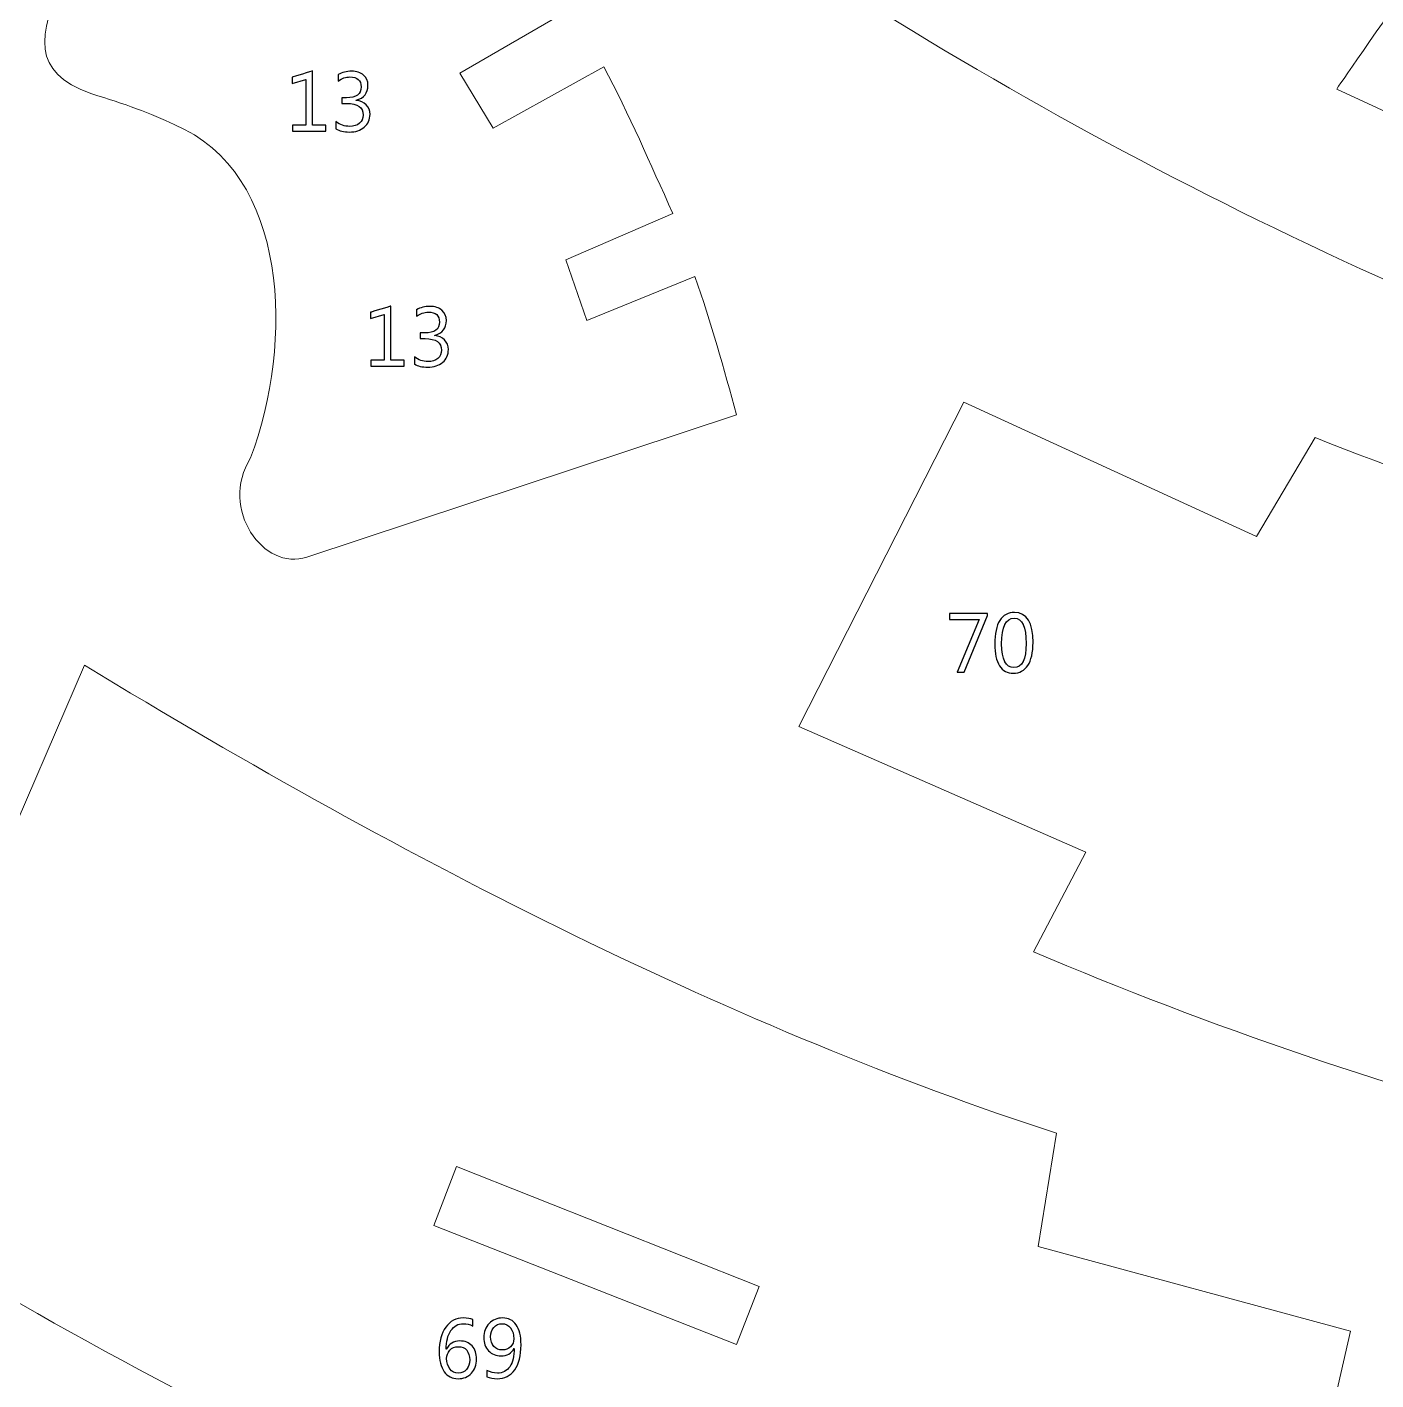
# Model space of a CAD drawing. Header units: centimetres. Extents: x -19.4 to 19.9, y -26.5 to 22.7.
# Drawn here: x 6.94 to 13.74, y -18.72 to -11.9 of the extents above; entities that cross this region are included whole.
import ezdxf

# ---------------------------------------------------------------- set-up
doc = ezdxf.new("R2010")
doc.units = ezdxf.units.CM
doc.header["$MEASUREMENT"] = 0
doc.layers.add('Camada 1', color=7, linetype='Continuous')

msp = doc.modelspace()

# ---------------------------------------------------------------- linework, layer by layer
at = {"layer": 'Camada 1', "color": 7, "lineweight": 9}
for points, knots in [([(7.19645, -11.39078), (7.17834, -11.4777), (7.15261, -11.53528), (7.10658, -11.64964), (7.10658, -11.64964), (7.00426, -11.94824), (6.9458, -12.1205), (7.2625, -12.23736), (7.2625, -12.23736), (7.42524, -12.2847), (7.56222, -12.33634), (7.67792, -12.39158), (7.67792, -12.39158), (8.25612, -12.63074), (8.28379, -13.49284), (8.06222, -14.07244), (8.06222, -14.07244), (7.90312, -14.33174), (8.12985, -14.64468), (8.34635, -14.5721), (8.34635, -14.5721), (8.34635, -14.5721), (10.51261, -13.85516), (10.51261, -13.85516), (10.51261, -13.85516), (10.45027, -13.62004), (10.3866, -13.39248), (10.30282, -13.1574), (10.30282, -13.1574), (10.30282, -13.1574), (9.75943, -13.37982), (9.75943, -13.37982), (9.75943, -13.37982), (9.75943, -13.37982), (9.65196, -13.0734), (9.65196, -13.0734), (9.65196, -13.0734), (9.65196, -13.0734), (10.19293, -12.83964), (10.19293, -12.83964), (10.19293, -12.83964), (10.07545, -12.58512), (9.97469, -12.34292), (9.8446, -12.10114), (9.8446, -12.10114), (9.8446, -12.10114), (9.28561, -12.41004), (9.28561, -12.41004), (9.28561, -12.41004), (9.28561, -12.41004), (9.11823, -12.13246), (9.11823, -12.13246), (9.11823, -12.13246), (9.11823, -12.13246), (9.67372, -11.81196), (9.67372, -11.81196), (9.67372, -11.81196), (9.54626, -11.59628), (9.42556, -11.4123), (9.2911, -11.21652), (9.2911, -11.21652), (9.2911, -11.21652), (8.7758, -11.55694), (8.7758, -11.55694), (8.7758, -11.55694), (8.7758, -11.55694), (8.59966, -11.28924), (8.59966, -11.28924), (8.59966, -11.28924), (8.59966, -11.28924), (9.08363, -10.9607), (9.08363, -10.9607), (9.08363, -10.9607), (8.93983, -10.76064), (8.80629, -10.5467), (8.67396, -10.342), (8.67396, -10.342), (8.67396, -10.342), (8.14573, -10.66632), (8.14573, -10.66632), (8.14573, -10.66632), (8.14573, -10.66632), (8.00262, -10.38486), (8.00262, -10.38486), (8.00262, -10.38486), (8.00262, -10.38486), (8.52443, -10.04256), (8.52443, -10.04256), (8.52443, -10.04256), (8.0212, -9.0515), (8.70751, -8.2985), (9.46802, -8.13704), (9.46802, -8.13704), (11.09261, -7.8101), (12.4897, -7.95706), (13.98482, -8.7694), (13.98482, -8.7694), (14.99996, -9.29474), (16.00137, -9.92246), (16.99467, -10.55402), (16.99467, -10.55402), (17.6037, -10.88394), (18.02344, -11.20762), (18.71948, -11.44536), (18.71948, -11.44536), (18.93572, -11.51192), (19.05844, -11.5514), (19.13972, -11.50868), (19.13972, -11.50868), (19.46327, -10.98524), (19.65925, -10.21248), (19.61815, -8.4746), (19.61815, -8.4746), (19.50839, -6.9784), (19.39746, -6.24118), (19.06685, -5.72082), (19.06685, -5.72082), (18.54663, -5.42754), (16.84974, -5.4812), (14.59497, -5.70444), (14.59497, -5.70444), (13.02089, -5.8212), (11.37442, -6.12376), (9.63661, -6.09544), (9.63661, -6.09544), (8.8524, -6.07016), (8.2565, -5.0562), (7.49029, -3.89738), (7.49029, -3.89738), (7.07465, -3.96578), (6.73533, -3.89846), (6.51279, -3.7086), (6.51279, -3.7086), (6.29751, -3.49826), (6.17681, -3.24938), (6.18123, -2.95512), (6.18123, -2.95512), (6.18213, -2.87114), (6.12349, -2.8403), (6.03036, -2.87408), (6.03036, -2.87408), (4.90413, -3.1053), (3.83605, -3.23604), (2.85293, -3.22862), (2.85293, -3.22862), (2.85293, -3.22862), (2.20467, -3.24034), (2.20467, -3.24034), (2.20467, -3.24034), (1.31001, -3.25706), (0.76008, -3.42442), (0.61744, -3.98142), (0.61744, -3.98142), (0.5844, -4.14354), (0.59169, -5.23704), (0.59013, -5.44748), (0.59013, -5.44748), (0.59013, -5.44748), (0.59369, -7.65022), (0.59369, -7.65022), (0.59369, -7.65022), (0.59369, -7.65022), (2.63687, -7.653), (2.63687, -7.653), (2.63687, -7.653), (2.63687, -7.653), (2.63373, -7.97834), (2.63373, -7.97834), (2.63373, -7.97834), (2.63373, -7.97834), (0.59327, -7.98396), (0.59327, -7.98396), (0.59327, -7.98396), (0.59327, -7.98396), (0.6027, -10.72576), (0.6027, -10.72576), (0.6027, -10.72576), (0.6027, -10.72576), (1.1918, -10.78494), (1.1918, -10.78494), (1.1918, -10.78494), (1.1918, -10.78494), (1.47828, -9.17798), (1.47828, -9.17798), (1.47828, -9.17798), (1.47828, -9.17798), (3.30648, -9.44822), (3.30648, -9.44822), (3.30648, -9.44822), (3.30648, -9.44822), (3.00578, -10.99664), (3.00578, -10.99664), (3.00578, -10.99664), (3.00578, -10.99664), (3.96695, -11.09554), (3.96695, -11.09554), (3.96695, -11.09554), (3.97141, -10.7116), (4.01579, -10.34626), (4.11147, -10.00816), (4.11147, -10.00816), (4.24042, -9.56108), (4.39908, -9.2238), (4.63538, -9.14708), (4.63538, -9.14708), (4.63538, -9.14708), (6.56322, -9.14732), (6.56322, -9.14732), (6.56322, -9.14732), (6.70063, -9.15452), (6.76234, -9.3749), (6.71689, -9.719), (6.71689, -9.719), (6.68061, -10.09176), (6.42141, -10.4), (6.28219, -10.7906), (6.28219, -10.7906), (6.19002, -11.04918), (6.21334, -11.09912), (6.41761, -11.09774), (6.41761, -11.09774), (6.41761, -11.09774), (7.05509, -11.09466), (7.05509, -11.09466), (7.05509, -11.09466), (7.14054, -11.12192), (7.21906, -11.23272), (7.19645, -11.39078)], [0, 0, 0, 0, 0.0172414, 0.0172414, 0.0172414, 0.0172414, 0.0344828, 0.0344828, 0.0344828, 0.0344828, 0.0517241, 0.0517241, 0.0517241, 0.0517241, 0.0689655, 0.0689655, 0.0689655, 0.0689655, 0.0862069, 0.0862069, 0.0862069, 0.0862069, 0.1034483, 0.1034483, 0.1034483, 0.1034483, 0.1206897, 0.1206897, 0.1206897, 0.1206897, 0.137931, 0.137931, 0.137931, 0.137931, 0.1551724, 0.1551724, 0.1551724, 0.1551724, 0.1724138, 0.1724138, 0.1724138, 0.1724138, 0.1896552, 0.1896552, 0.1896552, 0.1896552, 0.2068966, 0.2068966, 0.2068966, 0.2068966, 0.2241379, 0.2241379, 0.2241379, 0.2241379, 0.2413793, 0.2413793, 0.2413793, 0.2413793, 0.2586207, 0.2586207, 0.2586207, 0.2586207, 0.2758621, 0.2758621, 0.2758621, 0.2758621, 0.2931034, 0.2931034, 0.2931034, 0.2931035, 0.3103448, 0.3103448, 0.3103448, 0.3103448, 0.3275862, 0.3275862, 0.3275862, 0.3275862, 0.3448276, 0.3448276, 0.3448276, 0.3448276, 0.362069, 0.362069, 0.362069, 0.362069, 0.3793103, 0.3793103, 0.3793103, 0.3793104, 0.3965517, 0.3965517, 0.3965517, 0.3965517, 0.4137931, 0.4137931, 0.4137931, 0.4137931, 0.4310345, 0.4310345, 0.4310345, 0.4310345, 0.4482759, 0.4482759, 0.4482759, 0.4482759, 0.4655172, 0.4655172, 0.4655172, 0.4655173, 0.4827586, 0.4827586, 0.4827586, 0.4827586, 0.5, 0.5, 0.5, 0.5, 0.5172414, 0.5172414, 0.5172414, 0.5172414, 0.5344828, 0.5344828, 0.5344828, 0.5344828, 0.5517241, 0.5517241, 0.5517241, 0.5517241, 0.5689655, 0.5689655, 0.5689655, 0.5689655, 0.5862069, 0.5862069, 0.5862069, 0.5862069, 0.6034483, 0.6034483, 0.6034483, 0.6034483, 0.6206897, 0.6206897, 0.6206897, 0.6206897, 0.637931, 0.637931, 0.637931, 0.637931, 0.6551724, 0.6551724, 0.6551724, 0.6551724, 0.6724138, 0.6724138, 0.6724138, 0.6724138, 0.6896552, 0.6896552, 0.6896552, 0.6896552, 0.7068966, 0.7068966, 0.7068966, 0.7068966, 0.7241379, 0.7241379, 0.7241379, 0.7241379, 0.7413793, 0.7413793, 0.7413793, 0.7413793, 0.7586207, 0.7586207, 0.7586207, 0.7586207, 0.7758621, 0.7758621, 0.7758621, 0.7758621, 0.7931034, 0.7931034, 0.7931034, 0.7931035, 0.8103448, 0.8103448, 0.8103448, 0.8103448, 0.8275862, 0.8275862, 0.8275862, 0.8275862, 0.8448276, 0.8448276, 0.8448276, 0.8448276, 0.862069, 0.862069, 0.862069, 0.862069, 0.8793103, 0.8793103, 0.8793103, 0.8793104, 0.8965517, 0.8965517, 0.8965517, 0.8965517, 0.9137931, 0.9137931, 0.9137931, 0.9137931, 0.9310345, 0.9310345, 0.9310345, 0.9310345, 0.9482759, 0.9482759, 0.9482759, 0.9482759, 0.9655172, 0.9655172, 0.9655172, 0.9655173, 1, 1, 1, 1]), ([(9.93121, -10.94648), (9.93121, -10.94648), (11.92697, -8.74734), (11.92697, -8.74734), (11.92697, -8.74734), (13.38951, -9.7434), (14.99683, -10.55588), (16.74211, -11.19342), (16.74211, -11.19342), (16.74211, -11.19342), (16.34909, -11.85574), (16.34909, -11.85574), (16.34909, -11.85574), (16.34909, -11.85574), (14.40107, -10.97), (14.40107, -10.97), (14.40107, -10.97), (14.40107, -10.97), (13.53987, -12.21242), (13.53987, -12.21242), (13.53987, -12.21242), (13.53987, -12.21242), (15.61777, -13.17442), (15.61777, -13.17442), (15.61777, -13.17442), (15.61777, -13.17442), (15.27133, -13.78306), (15.27133, -13.78306), (15.27133, -13.78306), (13.30771, -13.05998), (11.53683, -12.10334), (9.93121, -10.94648)], [0, 0, 0, 0, 0.1111111, 0.1111111, 0.1111111, 0.1111111, 0.2222222, 0.2222222, 0.2222222, 0.2222222, 0.3333333, 0.3333333, 0.3333333, 0.3333333, 0.4444444, 0.4444444, 0.4444444, 0.4444445, 0.5555556, 0.5555556, 0.5555556, 0.5555556, 0.6666667, 0.6666667, 0.6666667, 0.6666667, 0.7777778, 0.7777778, 0.7777778, 0.7777778, 1, 1, 1, 1]), ([(11.65925, -13.7915), (11.65925, -13.7915), (13.13513, -14.46908), (13.13513, -14.46908), (13.13513, -14.46908), (13.13513, -14.46908), (13.43127, -13.96966), (13.43127, -13.96966), (13.43127, -13.96966), (14.99609, -14.59354), (16.77791, -15.00016), (18.68551, -15.28084), (18.68551, -15.28084), (18.68551, -15.28084), (17.84185, -18.12468), (17.84185, -18.12468), (17.84185, -18.12468), (15.74639, -17.83198), (13.79661, -17.32058), (12.01115, -16.56244), (12.01115, -16.56244), (12.01115, -16.56244), (12.27505, -16.05978), (12.27505, -16.05978), (12.27505, -16.05978), (12.27505, -16.05978), (10.82839, -15.42656), (10.82839, -15.42656), (10.82839, -15.42656), (10.82839, -15.42656), (11.65925, -13.7915), (11.65925, -13.7915)], [0, 0, 0, 0, 0.1111111, 0.1111111, 0.1111111, 0.1111111, 0.2222222, 0.2222222, 0.2222222, 0.2222222, 0.3333333, 0.3333333, 0.3333333, 0.3333333, 0.4444444, 0.4444444, 0.4444444, 0.4444445, 0.5555556, 0.5555556, 0.5555556, 0.5555556, 0.6666667, 0.6666667, 0.6666667, 0.6666667, 0.7777778, 0.7777778, 0.7777778, 0.7777778, 1, 1, 1, 1]), ([(13.60992, -18.47447), (13.60992, -18.47447), (12.035, -18.04846), (12.035, -18.04846), (12.035, -18.04846), (12.035, -18.04846), (12.12652, -17.4769), (12.12652, -17.4769), (12.12652, -17.4769), (10.51732, -16.95289), (8.8798, -16.12382), (7.22589, -15.11792), (7.22589, -15.11792), (7.22589, -15.11792), (6.05369, -17.83338), (6.05369, -17.83338), (6.05369, -17.83338), (7.86047, -18.95029), (9.69496, -19.80668), (11.56075, -20.36915), (11.56075, -20.36915), (11.56075, -20.36915), (11.67926, -19.81574), (11.67926, -19.81574), (11.67926, -19.81574), (11.67926, -19.81574), (13.20315, -20.25699), (13.20315, -20.25699), (13.20315, -20.25699), (13.20315, -20.25699), (13.60992, -18.47447), (13.60992, -18.47447)], [0, 0, 0, 0, 0.1111111, 0.1111111, 0.1111111, 0.1111111, 0.2222222, 0.2222222, 0.2222222, 0.2222222, 0.3333333, 0.3333333, 0.3333333, 0.3333333, 0.4444444, 0.4444444, 0.4444444, 0.4444445, 0.5555556, 0.5555556, 0.5555556, 0.5555556, 0.6666667, 0.6666667, 0.6666667, 0.6666667, 0.7777778, 0.7777778, 0.7777778, 0.7777778, 1, 1, 1, 1]), ([(10.62691, -18.24955), (10.62691, -18.24955), (10.51335, -18.54211), (10.51335, -18.54211), (10.51335, -18.54211), (10.51335, -18.54211), (8.98767, -17.94207), (8.98767, -17.94207), (8.98767, -17.94207), (8.98767, -17.94207), (9.10225, -17.64514), (9.10225, -17.64514), (9.10225, -17.64514), (9.10225, -17.64514), (10.62691, -18.24955), (10.62691, -18.24955)], [0, 0, 0, 0, 0.2, 0.2, 0.2, 0.2, 0.4, 0.4, 0.4, 0.4, 0.6, 0.6, 0.6, 0.6, 1, 1, 1, 1])]:
    msp.add_open_spline(points, degree=3, knots=knots, dxfattribs=at)
at = {"layer": 'Camada 1', "color": 7}
for points, knots in [([(8.44258, -12.424), (8.44258, -12.424), (8.27494, -12.424), (8.27494, -12.424), (8.27494, -12.424), (8.27494, -12.424), (8.27494, -12.39437), (8.27494, -12.39437), (8.27494, -12.39437), (8.27494, -12.39437), (8.34182, -12.39437), (8.34182, -12.39437), (8.34182, -12.39437), (8.34182, -12.39437), (8.34182, -12.16393), (8.34182, -12.16393), (8.34182, -12.16393), (8.34182, -12.16393), (8.27324, -12.18439), (8.27324, -12.18439), (8.27324, -12.18439), (8.27324, -12.18439), (8.27324, -12.15222), (8.27324, -12.15222), (8.27324, -12.15222), (8.27324, -12.15222), (8.37569, -12.12089), (8.37569, -12.12089), (8.37569, -12.12089), (8.37569, -12.12089), (8.37569, -12.39437), (8.37569, -12.39437), (8.37569, -12.39437), (8.37569, -12.39437), (8.44258, -12.39437), (8.44258, -12.39437), (8.44258, -12.39437), (8.44258, -12.39437), (8.44258, -12.424), (8.44258, -12.424)], [0, 0, 0, 0, 0.0909091, 0.0909091, 0.0909091, 0.0909091, 0.1818182, 0.1818182, 0.1818182, 0.1818182, 0.2727273, 0.2727273, 0.2727273, 0.2727273, 0.3636364, 0.3636364, 0.3636364, 0.3636364, 0.4545455, 0.4545455, 0.4545455, 0.4545455, 0.5454545, 0.5454545, 0.5454545, 0.5454546, 0.6363636, 0.6363636, 0.6363636, 0.6363636, 0.7272727, 0.7272727, 0.7272727, 0.7272727, 0.8181818, 0.8181818, 0.8181818, 0.8181818, 1, 1, 1, 1]), ([(8.4938, -12.41299), (8.4938, -12.41299), (8.4938, -12.37659), (8.4938, -12.37659), (8.4938, -12.37659), (8.51405, -12.39267), (8.53698, -12.40072), (8.56246, -12.40072), (8.56246, -12.40072), (8.5832, -12.40072), (8.59971, -12.39557), (8.61206, -12.38519), (8.61206, -12.38519), (8.6244, -12.37482), (8.63054, -12.36085), (8.63054, -12.34335), (8.63054, -12.34335), (8.63054, -12.30455), (8.60303, -12.28514), (8.54806, -12.28514), (8.54806, -12.28514), (8.54806, -12.28514), (8.52344, -12.28514), (8.52344, -12.28514), (8.52344, -12.28514), (8.52344, -12.28514), (8.52344, -12.25636), (8.52344, -12.25636), (8.52344, -12.25636), (8.52344, -12.25636), (8.54686, -12.25636), (8.54686, -12.25636), (8.54686, -12.25636), (8.5959, -12.25636), (8.62038, -12.23815), (8.62038, -12.20182), (8.62038, -12.20182), (8.62038, -12.16816), (8.60168, -12.15137), (8.56429, -12.15137), (8.56429, -12.15137), (8.54341, -12.15137), (8.52372, -12.15842), (8.50523, -12.17254), (8.50523, -12.17254), (8.50523, -12.17254), (8.50523, -12.13952), (8.50523, -12.13952), (8.50523, -12.13952), (8.52428, -12.12823), (8.54679, -12.12258), (8.57269, -12.12258), (8.57269, -12.12258), (8.59766, -12.12258), (8.61763, -12.12921), (8.63266, -12.14241), (8.63266, -12.14241), (8.64762, -12.15567), (8.6551, -12.17261), (8.6551, -12.19328), (8.6551, -12.19328), (8.6551, -12.2323), (8.63527, -12.25742), (8.59555, -12.26856), (8.59555, -12.26856), (8.59555, -12.26856), (8.59555, -12.26941), (8.59555, -12.26941), (8.59555, -12.26941), (8.61685, -12.27146), (8.63379, -12.27894), (8.64635, -12.29185), (8.64635, -12.29185), (8.65898, -12.30476), (8.66526, -12.32085), (8.66526, -12.34011), (8.66526, -12.34011), (8.66526, -12.36678), (8.65573, -12.38823), (8.63661, -12.4046), (8.63661, -12.4046), (8.61749, -12.4209), (8.5923, -12.42908), (8.56104, -12.42908), (8.56104, -12.42908), (8.53289, -12.42908), (8.51046, -12.42372), (8.4938, -12.41299)], [0, 0, 0, 0, 0.0434783, 0.0434783, 0.0434783, 0.0434783, 0.0869565, 0.0869565, 0.0869565, 0.0869565, 0.1304348, 0.1304348, 0.1304348, 0.1304348, 0.173913, 0.173913, 0.173913, 0.1739131, 0.2173913, 0.2173913, 0.2173913, 0.2173913, 0.2608696, 0.2608696, 0.2608696, 0.2608696, 0.3043478, 0.3043478, 0.3043478, 0.3043478, 0.3478261, 0.3478261, 0.3478261, 0.3478261, 0.3913043, 0.3913043, 0.3913043, 0.3913044, 0.4347826, 0.4347826, 0.4347826, 0.4347826, 0.4782609, 0.4782609, 0.4782609, 0.4782609, 0.5217391, 0.5217391, 0.5217391, 0.5217391, 0.5652174, 0.5652174, 0.5652174, 0.5652174, 0.6086957, 0.6086957, 0.6086957, 0.6086957, 0.6521739, 0.6521739, 0.6521739, 0.6521739, 0.6956522, 0.6956522, 0.6956522, 0.6956522, 0.7391304, 0.7391304, 0.7391304, 0.7391304, 0.7826087, 0.7826087, 0.7826087, 0.7826087, 0.826087, 0.826087, 0.826087, 0.826087, 0.8695652, 0.8695652, 0.8695652, 0.8695652, 0.9130435, 0.9130435, 0.9130435, 0.9130435, 1, 1, 1, 1]), ([(8.8378, -13.60966), (8.8378, -13.60966), (8.67016, -13.60966), (8.67016, -13.60966), (8.67016, -13.60966), (8.67016, -13.60966), (8.67016, -13.58003), (8.67016, -13.58003), (8.67016, -13.58003), (8.67016, -13.58003), (8.73704, -13.58003), (8.73704, -13.58003), (8.73704, -13.58003), (8.73704, -13.58003), (8.73704, -13.34959), (8.73704, -13.34959), (8.73704, -13.34959), (8.73704, -13.34959), (8.66846, -13.37005), (8.66846, -13.37005), (8.66846, -13.37005), (8.66846, -13.37005), (8.66846, -13.33788), (8.66846, -13.33788), (8.66846, -13.33788), (8.66846, -13.33788), (8.77091, -13.30655), (8.77091, -13.30655), (8.77091, -13.30655), (8.77091, -13.30655), (8.77091, -13.58003), (8.77091, -13.58003), (8.77091, -13.58003), (8.77091, -13.58003), (8.8378, -13.58003), (8.8378, -13.58003), (8.8378, -13.58003), (8.8378, -13.58003), (8.8378, -13.60966), (8.8378, -13.60966)], [0, 0, 0, 0, 0.0909091, 0.0909091, 0.0909091, 0.0909091, 0.1818182, 0.1818182, 0.1818182, 0.1818182, 0.2727273, 0.2727273, 0.2727273, 0.2727273, 0.3636364, 0.3636364, 0.3636364, 0.3636364, 0.4545455, 0.4545455, 0.4545455, 0.4545455, 0.5454545, 0.5454545, 0.5454545, 0.5454546, 0.6363636, 0.6363636, 0.6363636, 0.6363636, 0.7272727, 0.7272727, 0.7272727, 0.7272727, 0.8181818, 0.8181818, 0.8181818, 0.8181818, 1, 1, 1, 1]), ([(8.88902, -13.59865), (8.88902, -13.59865), (8.88902, -13.56225), (8.88902, -13.56225), (8.88902, -13.56225), (8.90927, -13.57833), (8.9322, -13.58638), (8.95768, -13.58638), (8.95768, -13.58638), (8.97842, -13.58638), (8.99493, -13.58123), (9.00728, -13.57085), (9.00728, -13.57085), (9.01962, -13.56048), (9.02576, -13.54651), (9.02576, -13.52901), (9.02576, -13.52901), (9.02576, -13.49021), (8.99825, -13.4708), (8.94328, -13.4708), (8.94328, -13.4708), (8.94328, -13.4708), (8.91866, -13.4708), (8.91866, -13.4708), (8.91866, -13.4708), (8.91866, -13.4708), (8.91866, -13.44202), (8.91866, -13.44202), (8.91866, -13.44202), (8.91866, -13.44202), (8.94208, -13.44202), (8.94208, -13.44202), (8.94208, -13.44202), (8.99112, -13.44202), (9.0156, -13.42381), (9.0156, -13.38748), (9.0156, -13.38748), (9.0156, -13.35382), (8.9969, -13.33703), (8.95951, -13.33703), (8.95951, -13.33703), (8.93863, -13.33703), (8.91894, -13.34408), (8.90045, -13.3582), (8.90045, -13.3582), (8.90045, -13.3582), (8.90045, -13.32518), (8.90045, -13.32518), (8.90045, -13.32518), (8.9195, -13.31389), (8.94201, -13.30824), (8.96791, -13.30824), (8.96791, -13.30824), (8.99288, -13.30824), (9.01285, -13.31487), (9.02788, -13.32807), (9.02788, -13.32807), (9.04284, -13.34133), (9.05032, -13.35827), (9.05032, -13.37894), (9.05032, -13.37894), (9.05032, -13.41796), (9.03049, -13.44308), (8.99077, -13.45422), (8.99077, -13.45422), (8.99077, -13.45422), (8.99077, -13.45507), (8.99077, -13.45507), (8.99077, -13.45507), (9.01207, -13.45712), (9.02901, -13.4646), (9.04157, -13.47751), (9.04157, -13.47751), (9.0542, -13.49042), (9.06048, -13.50651), (9.06048, -13.52577), (9.06048, -13.52577), (9.06048, -13.55244), (9.05095, -13.57389), (9.03183, -13.59026), (9.03183, -13.59026), (9.01271, -13.60656), (8.98752, -13.61474), (8.95626, -13.61474), (8.95626, -13.61474), (8.92811, -13.61474), (8.90568, -13.60938), (8.88902, -13.59865)], [0, 0, 0, 0, 0.0434783, 0.0434783, 0.0434783, 0.0434783, 0.0869565, 0.0869565, 0.0869565, 0.0869565, 0.1304348, 0.1304348, 0.1304348, 0.1304348, 0.173913, 0.173913, 0.173913, 0.1739131, 0.2173913, 0.2173913, 0.2173913, 0.2173913, 0.2608696, 0.2608696, 0.2608696, 0.2608696, 0.3043478, 0.3043478, 0.3043478, 0.3043478, 0.3478261, 0.3478261, 0.3478261, 0.3478261, 0.3913043, 0.3913043, 0.3913043, 0.3913044, 0.4347826, 0.4347826, 0.4347826, 0.4347826, 0.4782609, 0.4782609, 0.4782609, 0.4782609, 0.5217391, 0.5217391, 0.5217391, 0.5217391, 0.5652174, 0.5652174, 0.5652174, 0.5652174, 0.6086957, 0.6086957, 0.6086957, 0.6086957, 0.6521739, 0.6521739, 0.6521739, 0.6521739, 0.6956522, 0.6956522, 0.6956522, 0.6956522, 0.7391304, 0.7391304, 0.7391304, 0.7391304, 0.7826087, 0.7826087, 0.7826087, 0.7826087, 0.826087, 0.826087, 0.826087, 0.826087, 0.8695652, 0.8695652, 0.8695652, 0.8695652, 0.9130435, 0.9130435, 0.9130435, 0.9130435, 1, 1, 1, 1]), ([(11.77838, -14.86722), (11.77838, -14.86722), (11.66111, -15.1529), (11.66111, -15.1529), (11.66111, -15.1529), (11.66111, -15.1529), (11.62597, -15.1529), (11.62597, -15.1529), (11.62597, -15.1529), (11.62597, -15.1529), (11.73689, -14.88704), (11.73689, -14.88704), (11.73689, -14.88704), (11.73689, -14.88704), (11.58745, -14.88704), (11.58745, -14.88704), (11.58745, -14.88704), (11.58745, -14.88704), (11.58745, -14.85656), (11.58745, -14.85656), (11.58745, -14.85656), (11.58745, -14.85656), (11.77838, -14.85656), (11.77838, -14.85656), (11.77838, -14.85656), (11.77838, -14.85656), (11.77838, -14.86722), (11.77838, -14.86722)], [0, 0, 0, 0, 0.125, 0.125, 0.125, 0.125, 0.25, 0.25, 0.25, 0.25, 0.375, 0.375, 0.375, 0.375, 0.5, 0.5, 0.5, 0.5, 0.625, 0.625, 0.625, 0.625, 0.75, 0.75, 0.75, 0.75, 1, 1, 1, 1]), ([(11.90905, -15.15798), (11.8797, -15.15798), (11.85676, -15.14535), (11.84033, -15.12016), (11.84033, -15.12016), (11.82389, -15.0949), (11.81563, -15.05842), (11.81563, -15.01073), (11.81563, -15.01073), (11.81563, -14.9583), (11.82424, -14.91872), (11.84138, -14.89184), (11.84138, -14.89184), (11.85853, -14.86496), (11.88329, -14.85148), (11.91568, -14.85148), (11.91568, -14.85148), (11.9777, -14.85148), (12.00867, -14.90214), (12.00867, -15.00346), (12.00867, -15.00346), (12.00867, -15.0537), (11.99992, -15.09194), (11.98243, -15.1184), (11.98243, -15.1184), (11.96493, -15.14479), (11.94045, -15.15798), (11.90905, -15.15798)], [0, 0, 0, 0, 0.125, 0.125, 0.125, 0.125, 0.25, 0.25, 0.25, 0.25, 0.375, 0.375, 0.375, 0.375, 0.5, 0.5, 0.5, 0.5, 0.625, 0.625, 0.625, 0.625, 0.75, 0.75, 0.75, 0.75, 1, 1, 1, 1]), ([(11.91377, -14.88027), (11.87151, -14.88027), (11.85034, -14.92324), (11.85034, -15.00918), (11.85034, -15.00918), (11.85034, -15.08947), (11.87109, -15.12962), (11.91258, -15.12962), (11.91258, -15.12962), (11.9535, -15.12962), (11.97396, -15.08876), (11.97396, -15.00713), (11.97396, -15.00713), (11.97396, -14.92253), (11.95392, -14.88027), (11.91377, -14.88027)], [0, 0, 0, 0, 0.2, 0.2, 0.2, 0.2, 0.4, 0.4, 0.4, 0.4, 0.6, 0.6, 0.6, 0.6, 1, 1, 1, 1]), ([(9.18437, -18.41693), (9.18437, -18.41693), (9.18437, -18.44903), (9.18437, -18.44903), (9.18437, -18.44903), (9.16906, -18.4412), (9.15298, -18.43725), (9.13604, -18.43725), (9.13604, -18.43725), (9.10979, -18.43725), (9.08877, -18.44896), (9.07296, -18.47239), (9.07296, -18.47239), (9.05723, -18.49581), (9.04933, -18.52721), (9.04933, -18.56651), (9.04933, -18.56651), (9.04933, -18.56651), (9.05017, -18.56651), (9.05017, -18.56651), (9.05017, -18.56651), (9.06393, -18.5385), (9.08651, -18.52446), (9.11791, -18.52446), (9.11791, -18.52446), (9.1438, -18.52446), (9.16433, -18.53278), (9.17965, -18.54936), (9.17965, -18.54936), (9.19496, -18.56601), (9.20258, -18.58824), (9.20258, -18.61611), (9.20258, -18.61611), (9.20258, -18.64518), (9.19383, -18.66896), (9.17633, -18.68737), (9.17633, -18.68737), (9.15883, -18.70579), (9.13661, -18.71496), (9.10965, -18.71496), (9.10965, -18.71496), (9.07988, -18.71496), (9.05652, -18.70311), (9.03959, -18.6794), (9.03959, -18.6794), (9.02266, -18.65569), (9.01419, -18.62239), (9.01419, -18.57949), (9.01419, -18.57949), (9.01419, -18.52749), (9.02527, -18.486), (9.04742, -18.45503), (9.04742, -18.45503), (9.06958, -18.42398), (9.09886, -18.40846), (9.1352, -18.40846), (9.1352, -18.40846), (9.15587, -18.40846), (9.17224, -18.41128), (9.18437, -18.41693)], [0, 0, 0, 0, 0.0625, 0.0625, 0.0625, 0.0625, 0.125, 0.125, 0.125, 0.125, 0.1875, 0.1875, 0.1875, 0.1875, 0.25, 0.25, 0.25, 0.25, 0.3125, 0.3125, 0.3125, 0.3125, 0.375, 0.375, 0.375, 0.375, 0.4375, 0.4375, 0.4375, 0.4375, 0.5, 0.5, 0.5, 0.5, 0.5625, 0.5625, 0.5625, 0.5625, 0.625, 0.625, 0.625, 0.625, 0.6875, 0.6875, 0.6875, 0.6875, 0.75, 0.75, 0.75, 0.75, 0.8125, 0.8125, 0.8125, 0.8125, 0.875, 0.875, 0.875, 0.875, 1, 1, 1, 1]), ([(9.25507, -18.70508), (9.25507, -18.70508), (9.25507, -18.67256), (9.25507, -18.67256), (9.25507, -18.67256), (9.27158, -18.68194), (9.28908, -18.6866), (9.30756, -18.6866), (9.30756, -18.6866), (9.33438, -18.6866), (9.35533, -18.67573), (9.37022, -18.65407), (9.37022, -18.65407), (9.38518, -18.63241), (9.39266, -18.60158), (9.39266, -18.56171), (9.39266, -18.56171), (9.39237, -18.56185), (9.39209, -18.56185), (9.39181, -18.56171), (9.39181, -18.56171), (9.37918, -18.58711), (9.3571, -18.59981), (9.32577, -18.59981), (9.32577, -18.59981), (9.30037, -18.59981), (9.27962, -18.5912), (9.26333, -18.57399), (9.26333, -18.57399), (9.2471, -18.55677), (9.23898, -18.53455), (9.23898, -18.50745), (9.23898, -18.50745), (9.23898, -18.47852), (9.24787, -18.45475), (9.26572, -18.43626), (9.26572, -18.43626), (9.28358, -18.4177), (9.30637, -18.40846), (9.33424, -18.40846), (9.33424, -18.40846), (9.36338, -18.40846), (9.38616, -18.42003), (9.40246, -18.44311), (9.40246, -18.44311), (9.41876, -18.46618), (9.42695, -18.49983), (9.42695, -18.54393), (9.42695, -18.54393), (9.42695, -18.59868), (9.41636, -18.64088), (9.39513, -18.67051), (9.39513, -18.67051), (9.37396, -18.70014), (9.34447, -18.71496), (9.30672, -18.71496), (9.30672, -18.71496), (9.28689, -18.71496), (9.26968, -18.71164), (9.25507, -18.70508)], [0, 0, 0, 0, 0.0625, 0.0625, 0.0625, 0.0625, 0.125, 0.125, 0.125, 0.125, 0.1875, 0.1875, 0.1875, 0.1875, 0.25, 0.25, 0.25, 0.25, 0.3125, 0.3125, 0.3125, 0.3125, 0.375, 0.375, 0.375, 0.375, 0.4375, 0.4375, 0.4375, 0.4375, 0.5, 0.5, 0.5, 0.5, 0.5625, 0.5625, 0.5625, 0.5625, 0.625, 0.625, 0.625, 0.625, 0.6875, 0.6875, 0.6875, 0.6875, 0.75, 0.75, 0.75, 0.75, 0.8125, 0.8125, 0.8125, 0.8125, 0.875, 0.875, 0.875, 0.875, 1, 1, 1, 1]), ([(9.33106, -18.43725), (9.31469, -18.43725), (9.30107, -18.44339), (9.29014, -18.45573), (9.29014, -18.45573), (9.2792, -18.46808), (9.2737, -18.48375), (9.2737, -18.5028), (9.2737, -18.5028), (9.2737, -18.52361), (9.27906, -18.53998), (9.28978, -18.5519), (9.28978, -18.5519), (9.30051, -18.56383), (9.31504, -18.56975), (9.33339, -18.56975), (9.33339, -18.56975), (9.34933, -18.56975), (9.36281, -18.56432), (9.37389, -18.55346), (9.37389, -18.55346), (9.38497, -18.54252), (9.39054, -18.52925), (9.39054, -18.51352), (9.39054, -18.51352), (9.39054, -18.49108), (9.38504, -18.47274), (9.37403, -18.45856), (9.37403, -18.45856), (9.36302, -18.44438), (9.3487, -18.43725), (9.33106, -18.43725)], [0, 0, 0, 0, 0.1111111, 0.1111111, 0.1111111, 0.1111111, 0.2222222, 0.2222222, 0.2222222, 0.2222222, 0.3333333, 0.3333333, 0.3333333, 0.3333333, 0.4444444, 0.4444444, 0.4444444, 0.4444445, 0.5555556, 0.5555556, 0.5555556, 0.5555556, 0.6666667, 0.6666667, 0.6666667, 0.6666667, 0.7777778, 0.7777778, 0.7777778, 0.7777778, 1, 1, 1, 1]), ([(9.11036, -18.55324), (9.09286, -18.55324), (9.07868, -18.55917), (9.06781, -18.57102), (9.06781, -18.57102), (9.05688, -18.58295), (9.05144, -18.59692), (9.05144, -18.61308), (9.05144, -18.61308), (9.05144, -18.6334), (9.05688, -18.65068), (9.06767, -18.66508), (9.06767, -18.66508), (9.07847, -18.6794), (9.09286, -18.6866), (9.11078, -18.6866), (9.11078, -18.6866), (9.12786, -18.6866), (9.14169, -18.68032), (9.15213, -18.66783), (9.15213, -18.66783), (9.16264, -18.65534), (9.16786, -18.63954), (9.16786, -18.62034), (9.16786, -18.62034), (9.16786, -18.59932), (9.16285, -18.58295), (9.15276, -18.57102), (9.15276, -18.57102), (9.14267, -18.55917), (9.12856, -18.55324), (9.11036, -18.55324)], [0, 0, 0, 0, 0.1111111, 0.1111111, 0.1111111, 0.1111111, 0.2222222, 0.2222222, 0.2222222, 0.2222222, 0.3333333, 0.3333333, 0.3333333, 0.3333333, 0.4444444, 0.4444444, 0.4444444, 0.4444445, 0.5555556, 0.5555556, 0.5555556, 0.5555556, 0.6666667, 0.6666667, 0.6666667, 0.6666667, 0.7777778, 0.7777778, 0.7777778, 0.7777778, 1, 1, 1, 1])]:
    msp.add_open_spline(points, degree=3, knots=knots, dxfattribs=at)
at = {"layer": 'Camada 1', "color": 250, "lineweight": 9}
for points, knots in [([(8.44258, -12.424), (8.44258, -12.424), (8.27494, -12.424), (8.27494, -12.424), (8.27494, -12.424), (8.27494, -12.424), (8.27494, -12.39437), (8.27494, -12.39437), (8.27494, -12.39437), (8.27494, -12.39437), (8.34182, -12.39437), (8.34182, -12.39437), (8.34182, -12.39437), (8.34182, -12.39437), (8.34182, -12.16393), (8.34182, -12.16393), (8.34182, -12.16393), (8.34182, -12.16393), (8.27324, -12.18439), (8.27324, -12.18439), (8.27324, -12.18439), (8.27324, -12.18439), (8.27324, -12.15222), (8.27324, -12.15222), (8.27324, -12.15222), (8.27324, -12.15222), (8.37569, -12.12089), (8.37569, -12.12089), (8.37569, -12.12089), (8.37569, -12.12089), (8.37569, -12.39437), (8.37569, -12.39437), (8.37569, -12.39437), (8.37569, -12.39437), (8.44258, -12.39437), (8.44258, -12.39437), (8.44258, -12.39437), (8.44258, -12.39437), (8.44258, -12.424), (8.44258, -12.424)], [0, 0, 0, 0, 0.0909091, 0.0909091, 0.0909091, 0.0909091, 0.1818182, 0.1818182, 0.1818182, 0.1818182, 0.2727273, 0.2727273, 0.2727273, 0.2727273, 0.3636364, 0.3636364, 0.3636364, 0.3636364, 0.4545455, 0.4545455, 0.4545455, 0.4545455, 0.5454545, 0.5454545, 0.5454545, 0.5454546, 0.6363636, 0.6363636, 0.6363636, 0.6363636, 0.7272727, 0.7272727, 0.7272727, 0.7272727, 0.8181818, 0.8181818, 0.8181818, 0.8181818, 1, 1, 1, 1]), ([(8.4938, -12.41299), (8.4938, -12.41299), (8.4938, -12.37659), (8.4938, -12.37659), (8.4938, -12.37659), (8.51405, -12.39267), (8.53698, -12.40072), (8.56246, -12.40072), (8.56246, -12.40072), (8.5832, -12.40072), (8.59971, -12.39557), (8.61206, -12.38519), (8.61206, -12.38519), (8.6244, -12.37482), (8.63054, -12.36085), (8.63054, -12.34335), (8.63054, -12.34335), (8.63054, -12.30455), (8.60303, -12.28514), (8.54806, -12.28514), (8.54806, -12.28514), (8.54806, -12.28514), (8.52344, -12.28514), (8.52344, -12.28514), (8.52344, -12.28514), (8.52344, -12.28514), (8.52344, -12.25636), (8.52344, -12.25636), (8.52344, -12.25636), (8.52344, -12.25636), (8.54686, -12.25636), (8.54686, -12.25636), (8.54686, -12.25636), (8.5959, -12.25636), (8.62038, -12.23815), (8.62038, -12.20182), (8.62038, -12.20182), (8.62038, -12.16816), (8.60168, -12.15137), (8.56429, -12.15137), (8.56429, -12.15137), (8.54341, -12.15137), (8.52372, -12.15842), (8.50523, -12.17254), (8.50523, -12.17254), (8.50523, -12.17254), (8.50523, -12.13952), (8.50523, -12.13952), (8.50523, -12.13952), (8.52428, -12.12823), (8.54679, -12.12258), (8.57269, -12.12258), (8.57269, -12.12258), (8.59766, -12.12258), (8.61763, -12.12921), (8.63266, -12.14241), (8.63266, -12.14241), (8.64762, -12.15567), (8.6551, -12.17261), (8.6551, -12.19328), (8.6551, -12.19328), (8.6551, -12.2323), (8.63527, -12.25742), (8.59555, -12.26856), (8.59555, -12.26856), (8.59555, -12.26856), (8.59555, -12.26941), (8.59555, -12.26941), (8.59555, -12.26941), (8.61685, -12.27146), (8.63379, -12.27894), (8.64635, -12.29185), (8.64635, -12.29185), (8.65898, -12.30476), (8.66526, -12.32085), (8.66526, -12.34011), (8.66526, -12.34011), (8.66526, -12.36678), (8.65573, -12.38823), (8.63661, -12.4046), (8.63661, -12.4046), (8.61749, -12.4209), (8.5923, -12.42908), (8.56104, -12.42908), (8.56104, -12.42908), (8.53289, -12.42908), (8.51046, -12.42372), (8.4938, -12.41299)], [0, 0, 0, 0, 0.0434783, 0.0434783, 0.0434783, 0.0434783, 0.0869565, 0.0869565, 0.0869565, 0.0869565, 0.1304348, 0.1304348, 0.1304348, 0.1304348, 0.173913, 0.173913, 0.173913, 0.1739131, 0.2173913, 0.2173913, 0.2173913, 0.2173913, 0.2608696, 0.2608696, 0.2608696, 0.2608696, 0.3043478, 0.3043478, 0.3043478, 0.3043478, 0.3478261, 0.3478261, 0.3478261, 0.3478261, 0.3913043, 0.3913043, 0.3913043, 0.3913044, 0.4347826, 0.4347826, 0.4347826, 0.4347826, 0.4782609, 0.4782609, 0.4782609, 0.4782609, 0.5217391, 0.5217391, 0.5217391, 0.5217391, 0.5652174, 0.5652174, 0.5652174, 0.5652174, 0.6086957, 0.6086957, 0.6086957, 0.6086957, 0.6521739, 0.6521739, 0.6521739, 0.6521739, 0.6956522, 0.6956522, 0.6956522, 0.6956522, 0.7391304, 0.7391304, 0.7391304, 0.7391304, 0.7826087, 0.7826087, 0.7826087, 0.7826087, 0.826087, 0.826087, 0.826087, 0.826087, 0.8695652, 0.8695652, 0.8695652, 0.8695652, 0.9130435, 0.9130435, 0.9130435, 0.9130435, 1, 1, 1, 1]), ([(8.8378, -13.60966), (8.8378, -13.60966), (8.67016, -13.60966), (8.67016, -13.60966), (8.67016, -13.60966), (8.67016, -13.60966), (8.67016, -13.58003), (8.67016, -13.58003), (8.67016, -13.58003), (8.67016, -13.58003), (8.73704, -13.58003), (8.73704, -13.58003), (8.73704, -13.58003), (8.73704, -13.58003), (8.73704, -13.34959), (8.73704, -13.34959), (8.73704, -13.34959), (8.73704, -13.34959), (8.66846, -13.37005), (8.66846, -13.37005), (8.66846, -13.37005), (8.66846, -13.37005), (8.66846, -13.33788), (8.66846, -13.33788), (8.66846, -13.33788), (8.66846, -13.33788), (8.77091, -13.30655), (8.77091, -13.30655), (8.77091, -13.30655), (8.77091, -13.30655), (8.77091, -13.58003), (8.77091, -13.58003), (8.77091, -13.58003), (8.77091, -13.58003), (8.8378, -13.58003), (8.8378, -13.58003), (8.8378, -13.58003), (8.8378, -13.58003), (8.8378, -13.60966), (8.8378, -13.60966)], [0, 0, 0, 0, 0.0909091, 0.0909091, 0.0909091, 0.0909091, 0.1818182, 0.1818182, 0.1818182, 0.1818182, 0.2727273, 0.2727273, 0.2727273, 0.2727273, 0.3636364, 0.3636364, 0.3636364, 0.3636364, 0.4545455, 0.4545455, 0.4545455, 0.4545455, 0.5454545, 0.5454545, 0.5454545, 0.5454546, 0.6363636, 0.6363636, 0.6363636, 0.6363636, 0.7272727, 0.7272727, 0.7272727, 0.7272727, 0.8181818, 0.8181818, 0.8181818, 0.8181818, 1, 1, 1, 1]), ([(8.88902, -13.59865), (8.88902, -13.59865), (8.88902, -13.56225), (8.88902, -13.56225), (8.88902, -13.56225), (8.90927, -13.57833), (8.9322, -13.58638), (8.95768, -13.58638), (8.95768, -13.58638), (8.97842, -13.58638), (8.99493, -13.58123), (9.00728, -13.57085), (9.00728, -13.57085), (9.01962, -13.56048), (9.02576, -13.54651), (9.02576, -13.52901), (9.02576, -13.52901), (9.02576, -13.49021), (8.99825, -13.4708), (8.94328, -13.4708), (8.94328, -13.4708), (8.94328, -13.4708), (8.91866, -13.4708), (8.91866, -13.4708), (8.91866, -13.4708), (8.91866, -13.4708), (8.91866, -13.44202), (8.91866, -13.44202), (8.91866, -13.44202), (8.91866, -13.44202), (8.94208, -13.44202), (8.94208, -13.44202), (8.94208, -13.44202), (8.99112, -13.44202), (9.0156, -13.42381), (9.0156, -13.38748), (9.0156, -13.38748), (9.0156, -13.35382), (8.9969, -13.33703), (8.95951, -13.33703), (8.95951, -13.33703), (8.93863, -13.33703), (8.91894, -13.34408), (8.90045, -13.3582), (8.90045, -13.3582), (8.90045, -13.3582), (8.90045, -13.32518), (8.90045, -13.32518), (8.90045, -13.32518), (8.9195, -13.31389), (8.94201, -13.30824), (8.96791, -13.30824), (8.96791, -13.30824), (8.99288, -13.30824), (9.01285, -13.31487), (9.02788, -13.32807), (9.02788, -13.32807), (9.04284, -13.34133), (9.05032, -13.35827), (9.05032, -13.37894), (9.05032, -13.37894), (9.05032, -13.41796), (9.03049, -13.44308), (8.99077, -13.45422), (8.99077, -13.45422), (8.99077, -13.45422), (8.99077, -13.45507), (8.99077, -13.45507), (8.99077, -13.45507), (9.01207, -13.45712), (9.02901, -13.4646), (9.04157, -13.47751), (9.04157, -13.47751), (9.0542, -13.49042), (9.06048, -13.50651), (9.06048, -13.52577), (9.06048, -13.52577), (9.06048, -13.55244), (9.05095, -13.57389), (9.03183, -13.59026), (9.03183, -13.59026), (9.01271, -13.60656), (8.98752, -13.61474), (8.95626, -13.61474), (8.95626, -13.61474), (8.92811, -13.61474), (8.90568, -13.60938), (8.88902, -13.59865)], [0, 0, 0, 0, 0.0434783, 0.0434783, 0.0434783, 0.0434783, 0.0869565, 0.0869565, 0.0869565, 0.0869565, 0.1304348, 0.1304348, 0.1304348, 0.1304348, 0.173913, 0.173913, 0.173913, 0.1739131, 0.2173913, 0.2173913, 0.2173913, 0.2173913, 0.2608696, 0.2608696, 0.2608696, 0.2608696, 0.3043478, 0.3043478, 0.3043478, 0.3043478, 0.3478261, 0.3478261, 0.3478261, 0.3478261, 0.3913043, 0.3913043, 0.3913043, 0.3913044, 0.4347826, 0.4347826, 0.4347826, 0.4347826, 0.4782609, 0.4782609, 0.4782609, 0.4782609, 0.5217391, 0.5217391, 0.5217391, 0.5217391, 0.5652174, 0.5652174, 0.5652174, 0.5652174, 0.6086957, 0.6086957, 0.6086957, 0.6086957, 0.6521739, 0.6521739, 0.6521739, 0.6521739, 0.6956522, 0.6956522, 0.6956522, 0.6956522, 0.7391304, 0.7391304, 0.7391304, 0.7391304, 0.7826087, 0.7826087, 0.7826087, 0.7826087, 0.826087, 0.826087, 0.826087, 0.826087, 0.8695652, 0.8695652, 0.8695652, 0.8695652, 0.9130435, 0.9130435, 0.9130435, 0.9130435, 1, 1, 1, 1]), ([(11.77838, -14.86722), (11.77838, -14.86722), (11.66111, -15.1529), (11.66111, -15.1529), (11.66111, -15.1529), (11.66111, -15.1529), (11.62597, -15.1529), (11.62597, -15.1529), (11.62597, -15.1529), (11.62597, -15.1529), (11.73689, -14.88704), (11.73689, -14.88704), (11.73689, -14.88704), (11.73689, -14.88704), (11.58745, -14.88704), (11.58745, -14.88704), (11.58745, -14.88704), (11.58745, -14.88704), (11.58745, -14.85656), (11.58745, -14.85656), (11.58745, -14.85656), (11.58745, -14.85656), (11.77838, -14.85656), (11.77838, -14.85656), (11.77838, -14.85656), (11.77838, -14.85656), (11.77838, -14.86722), (11.77838, -14.86722)], [0, 0, 0, 0, 0.125, 0.125, 0.125, 0.125, 0.25, 0.25, 0.25, 0.25, 0.375, 0.375, 0.375, 0.375, 0.5, 0.5, 0.5, 0.5, 0.625, 0.625, 0.625, 0.625, 0.75, 0.75, 0.75, 0.75, 1, 1, 1, 1]), ([(11.90905, -15.15798), (11.8797, -15.15798), (11.85676, -15.14535), (11.84033, -15.12016), (11.84033, -15.12016), (11.82389, -15.0949), (11.81563, -15.05842), (11.81563, -15.01073), (11.81563, -15.01073), (11.81563, -14.9583), (11.82424, -14.91872), (11.84138, -14.89184), (11.84138, -14.89184), (11.85853, -14.86496), (11.88329, -14.85148), (11.91568, -14.85148), (11.91568, -14.85148), (11.9777, -14.85148), (12.00867, -14.90214), (12.00867, -15.00346), (12.00867, -15.00346), (12.00867, -15.0537), (11.99992, -15.09194), (11.98243, -15.1184), (11.98243, -15.1184), (11.96493, -15.14479), (11.94045, -15.15798), (11.90905, -15.15798)], [0, 0, 0, 0, 0.125, 0.125, 0.125, 0.125, 0.25, 0.25, 0.25, 0.25, 0.375, 0.375, 0.375, 0.375, 0.5, 0.5, 0.5, 0.5, 0.625, 0.625, 0.625, 0.625, 0.75, 0.75, 0.75, 0.75, 1, 1, 1, 1]), ([(11.91377, -14.88027), (11.87151, -14.88027), (11.85034, -14.92324), (11.85034, -15.00918), (11.85034, -15.00918), (11.85034, -15.08947), (11.87109, -15.12962), (11.91258, -15.12962), (11.91258, -15.12962), (11.9535, -15.12962), (11.97396, -15.08876), (11.97396, -15.00713), (11.97396, -15.00713), (11.97396, -14.92253), (11.95392, -14.88027), (11.91377, -14.88027)], [0, 0, 0, 0, 0.2, 0.2, 0.2, 0.2, 0.4, 0.4, 0.4, 0.4, 0.6, 0.6, 0.6, 0.6, 1, 1, 1, 1]), ([(9.18437, -18.41693), (9.18437, -18.41693), (9.18437, -18.44903), (9.18437, -18.44903), (9.18437, -18.44903), (9.16906, -18.4412), (9.15298, -18.43725), (9.13604, -18.43725), (9.13604, -18.43725), (9.10979, -18.43725), (9.08877, -18.44896), (9.07296, -18.47239), (9.07296, -18.47239), (9.05723, -18.49581), (9.04933, -18.52721), (9.04933, -18.56651), (9.04933, -18.56651), (9.04933, -18.56651), (9.05017, -18.56651), (9.05017, -18.56651), (9.05017, -18.56651), (9.06393, -18.5385), (9.08651, -18.52446), (9.11791, -18.52446), (9.11791, -18.52446), (9.1438, -18.52446), (9.16433, -18.53278), (9.17965, -18.54936), (9.17965, -18.54936), (9.19496, -18.56601), (9.20258, -18.58824), (9.20258, -18.61611), (9.20258, -18.61611), (9.20258, -18.64518), (9.19383, -18.66896), (9.17633, -18.68737), (9.17633, -18.68737), (9.15883, -18.70579), (9.13661, -18.71496), (9.10965, -18.71496), (9.10965, -18.71496), (9.07988, -18.71496), (9.05652, -18.70311), (9.03959, -18.6794), (9.03959, -18.6794), (9.02266, -18.65569), (9.01419, -18.62239), (9.01419, -18.57949), (9.01419, -18.57949), (9.01419, -18.52749), (9.02527, -18.486), (9.04742, -18.45503), (9.04742, -18.45503), (9.06958, -18.42398), (9.09886, -18.40846), (9.1352, -18.40846), (9.1352, -18.40846), (9.15587, -18.40846), (9.17224, -18.41128), (9.18437, -18.41693)], [0, 0, 0, 0, 0.0625, 0.0625, 0.0625, 0.0625, 0.125, 0.125, 0.125, 0.125, 0.1875, 0.1875, 0.1875, 0.1875, 0.25, 0.25, 0.25, 0.25, 0.3125, 0.3125, 0.3125, 0.3125, 0.375, 0.375, 0.375, 0.375, 0.4375, 0.4375, 0.4375, 0.4375, 0.5, 0.5, 0.5, 0.5, 0.5625, 0.5625, 0.5625, 0.5625, 0.625, 0.625, 0.625, 0.625, 0.6875, 0.6875, 0.6875, 0.6875, 0.75, 0.75, 0.75, 0.75, 0.8125, 0.8125, 0.8125, 0.8125, 0.875, 0.875, 0.875, 0.875, 1, 1, 1, 1]), ([(9.25507, -18.70508), (9.25507, -18.70508), (9.25507, -18.67256), (9.25507, -18.67256), (9.25507, -18.67256), (9.27158, -18.68194), (9.28908, -18.6866), (9.30756, -18.6866), (9.30756, -18.6866), (9.33438, -18.6866), (9.35533, -18.67573), (9.37022, -18.65407), (9.37022, -18.65407), (9.38518, -18.63241), (9.39266, -18.60158), (9.39266, -18.56171), (9.39266, -18.56171), (9.39237, -18.56185), (9.39209, -18.56185), (9.39181, -18.56171), (9.39181, -18.56171), (9.37918, -18.58711), (9.3571, -18.59981), (9.32577, -18.59981), (9.32577, -18.59981), (9.30037, -18.59981), (9.27962, -18.5912), (9.26333, -18.57399), (9.26333, -18.57399), (9.2471, -18.55677), (9.23898, -18.53455), (9.23898, -18.50745), (9.23898, -18.50745), (9.23898, -18.47852), (9.24787, -18.45475), (9.26572, -18.43626), (9.26572, -18.43626), (9.28358, -18.4177), (9.30637, -18.40846), (9.33424, -18.40846), (9.33424, -18.40846), (9.36338, -18.40846), (9.38616, -18.42003), (9.40246, -18.44311), (9.40246, -18.44311), (9.41876, -18.46618), (9.42695, -18.49983), (9.42695, -18.54393), (9.42695, -18.54393), (9.42695, -18.59868), (9.41636, -18.64088), (9.39513, -18.67051), (9.39513, -18.67051), (9.37396, -18.70014), (9.34447, -18.71496), (9.30672, -18.71496), (9.30672, -18.71496), (9.28689, -18.71496), (9.26968, -18.71164), (9.25507, -18.70508)], [0, 0, 0, 0, 0.0625, 0.0625, 0.0625, 0.0625, 0.125, 0.125, 0.125, 0.125, 0.1875, 0.1875, 0.1875, 0.1875, 0.25, 0.25, 0.25, 0.25, 0.3125, 0.3125, 0.3125, 0.3125, 0.375, 0.375, 0.375, 0.375, 0.4375, 0.4375, 0.4375, 0.4375, 0.5, 0.5, 0.5, 0.5, 0.5625, 0.5625, 0.5625, 0.5625, 0.625, 0.625, 0.625, 0.625, 0.6875, 0.6875, 0.6875, 0.6875, 0.75, 0.75, 0.75, 0.75, 0.8125, 0.8125, 0.8125, 0.8125, 0.875, 0.875, 0.875, 0.875, 1, 1, 1, 1]), ([(9.33106, -18.43725), (9.31469, -18.43725), (9.30107, -18.44339), (9.29014, -18.45573), (9.29014, -18.45573), (9.2792, -18.46808), (9.2737, -18.48375), (9.2737, -18.5028), (9.2737, -18.5028), (9.2737, -18.52361), (9.27906, -18.53998), (9.28978, -18.5519), (9.28978, -18.5519), (9.30051, -18.56383), (9.31504, -18.56975), (9.33339, -18.56975), (9.33339, -18.56975), (9.34933, -18.56975), (9.36281, -18.56432), (9.37389, -18.55346), (9.37389, -18.55346), (9.38497, -18.54252), (9.39054, -18.52925), (9.39054, -18.51352), (9.39054, -18.51352), (9.39054, -18.49108), (9.38504, -18.47274), (9.37403, -18.45856), (9.37403, -18.45856), (9.36302, -18.44438), (9.3487, -18.43725), (9.33106, -18.43725)], [0, 0, 0, 0, 0.1111111, 0.1111111, 0.1111111, 0.1111111, 0.2222222, 0.2222222, 0.2222222, 0.2222222, 0.3333333, 0.3333333, 0.3333333, 0.3333333, 0.4444444, 0.4444444, 0.4444444, 0.4444445, 0.5555556, 0.5555556, 0.5555556, 0.5555556, 0.6666667, 0.6666667, 0.6666667, 0.6666667, 0.7777778, 0.7777778, 0.7777778, 0.7777778, 1, 1, 1, 1]), ([(9.11036, -18.55324), (9.09286, -18.55324), (9.07868, -18.55917), (9.06781, -18.57102), (9.06781, -18.57102), (9.05688, -18.58295), (9.05144, -18.59692), (9.05144, -18.61308), (9.05144, -18.61308), (9.05144, -18.6334), (9.05688, -18.65068), (9.06767, -18.66508), (9.06767, -18.66508), (9.07847, -18.6794), (9.09286, -18.6866), (9.11078, -18.6866), (9.11078, -18.6866), (9.12786, -18.6866), (9.14169, -18.68032), (9.15213, -18.66783), (9.15213, -18.66783), (9.16264, -18.65534), (9.16786, -18.63954), (9.16786, -18.62034), (9.16786, -18.62034), (9.16786, -18.59932), (9.16285, -18.58295), (9.15276, -18.57102), (9.15276, -18.57102), (9.14267, -18.55917), (9.12856, -18.55324), (9.11036, -18.55324)], [0, 0, 0, 0, 0.1111111, 0.1111111, 0.1111111, 0.1111111, 0.2222222, 0.2222222, 0.2222222, 0.2222222, 0.3333333, 0.3333333, 0.3333333, 0.3333333, 0.4444444, 0.4444444, 0.4444444, 0.4444445, 0.5555556, 0.5555556, 0.5555556, 0.5555556, 0.6666667, 0.6666667, 0.6666667, 0.6666667, 0.7777778, 0.7777778, 0.7777778, 0.7777778, 1, 1, 1, 1])]:
    msp.add_open_spline(points, degree=3, knots=knots, dxfattribs=at)

doc.saveas('drawing.dxf')
